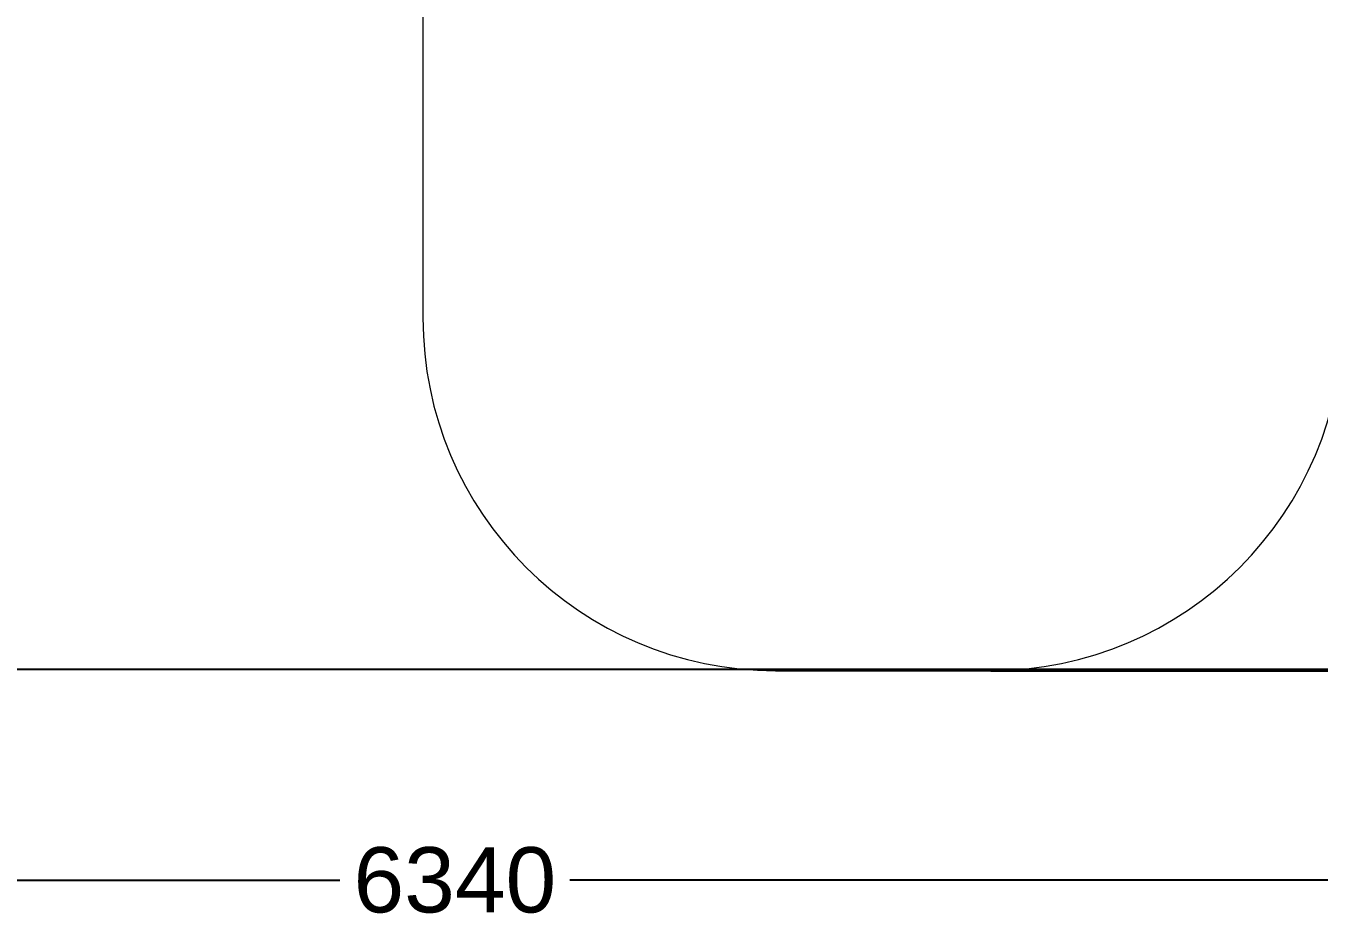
# Model space of a CAD drawing. Extents: x -4644 to 4111, y -3843 to 4581.
# Drawn here: x -1685 to 1982, y -3843 to -1300 of the extents above; entities that cross this region are included whole.
import ezdxf

# ---------------------------------------------------------------- set-up
doc = ezdxf.new("R2010")
doc.units = 0
doc.header["$LTSCALE"] = 5
doc.header["$PDMODE"] = 33
doc.header["$PDSIZE"] = 20
doc.layers.get('Defpoints').update_dxf_attribs({"linetype": 'CONTINUOUS'})
for name, color, linetype in [('Lg_area', 4, 'CONTINUOUS'), ('Lg_boundary', 5, 'CONTINUOUS'), ('Lg_dim', 7, 'CONTINUOUS')]:
    doc.layers.add(name, color=color, linetype=linetype)
doc.styles.add('LG1', font='arial.ttf', dxfattribs={"height": 185})
doc.styles.get("Standard").update_dxf_attribs({"font": 'SIMPLEX'})
doc.dimstyles.new('LG_DIM', dxfattribs={"dimtxt": 2.5, "dimasz": 2.5, "dimexe": 1.25, "dimexo": 0.625, "dimtad": 1, "dimdec": 4, "dimdsep": 46, "dimlunit": 6, "dimtxsty": 'STANDARD', "dimcen": 2.5, "dimadec": 0, "dimazin": 0, "dimtfac": 1, "dimtdec": 4, "dimtmove": 0, "dimatfit": 3, "dimfxl": 1, "dimtolj": 1, "dimtzin": 0, "dimarcsym": 0})

# ---------------------------------------------------------------- blocks, each defined once
blk = doc.blocks.new('*D4')
at = {"layer": 'Defpoints', "color": 0}
for p in [(1167, 3125.3), (1050.3, -3127.7), (3830.4, -3127.7)]:
    blk.add_point(p, dxfattribs=at)
at = {"layer": 'Lg_dim', "color": 0, "lineweight": -2}
for p, q in [((1168, 3125.3), (3880.4, 3125.3)), ((3830.4, 3005.3), (3830.4, 143.3)), ((3830.4, -3007.7), (3830.4, -145.6)), ((1051.3, -3127.7), (3880.4, -3127.7))]:
    blk.add_line(p, q, dxfattribs=at)
at = {"layer": 'Lg_dim', "color": 0}
for points in [[(3850.4, 3005.3), (3810.4, 3005.3), (3830.4, 3125.3)], [(3810.4, -3007.7), (3850.4, -3007.7), (3830.4, -3127.7)]]:
    blk.add_solid(points, dxfattribs=at)
at = {"layer": 'Lg_dim', "color": 4, "insert": (3830.4, -1.2), "char_height": 185, "attachment_point": 5, "style": 'LG1'}
blk.add_mtext('\\A1;6250', dxfattribs=at)
blk = doc.blocks.new('*D5')
at = {"layer": 'Defpoints', "color": 0}
for p in [(-3507, 787.6), (2836, 802.8), (-3507, -3721.8)]:
    blk.add_point(p, dxfattribs=at)
at = {"layer": 'Lg_dim', "color": 0, "lineweight": -2}
for p, q in [((-3507, 786.6), (-3507, -3771.8)), ((2836, 801.8), (2836, -3771.8)), ((-3387, -3721.8), (-794.7, -3721.8)), ((2716, -3721.8), (-142.5, -3721.8))]:
    blk.add_line(p, q, dxfattribs=at)
at = {"layer": 'Lg_dim', "color": 0}
for points in [[(-3387, -3701.8), (-3387, -3741.8), (-3507, -3721.8)], [(2716, -3741.8), (2716, -3701.8), (2836, -3721.8)]]:
    blk.add_solid(points, dxfattribs=at)
at = {"layer": 'Lg_dim', "color": 4, "insert": (-468.6, -3721.8), "char_height": 185, "attachment_point": 5, "style": 'LG1'}
blk.add_mtext('\\A1;6340', dxfattribs=at)

msp = doc.modelspace()

# ---------------------------------------------------------------- linework, layer by layer
at = {"layer": 'Lg_area', "linetype": 'Continuous', "lineweight": 0}
for p, q in [((-559.3, -1122.3), (-559.3, -2127.7)), ((440.7, -3127.7), (1050.3, -3127.7))]:
    msp.add_line(p, q, dxfattribs=at)
for centre, start, end in [((440.7, -2127.7), 180, 270), ((1050.3, -2127.7), 270, 0)]:
    msp.add_arc(centre, 1000, start, end, dxfattribs=at)
at = {"layer": 'Lg_boundary'}
msp.add_lwpolyline([(-3507, 3125.3), (3503, 3125.3), (3503, -3124.7), (-3507, -3124.7)], close=True, dxfattribs=at)

# ---------------------------------------------------------------- dimensions: what is measured, and where the dimension line sits
at = {"layer": 'Lg_dim'}
dim = msp.add_linear_dim(base=(3830.4, -3127.7), p1=(1167, 3125.3), p2=(1050.3, -3127.7), angle=90, dimstyle='LG_DIM', override={"dimtxt": 185, "dimasz": 120, "dimexe": 50, "dimexo": 1, "dimgap": 50, "dimtad": 0, "dimtih": 1, "dimtoh": 1, "dimdec": 0, "dimrnd": 10, "dimlunit": 2, "dimtxsty": 'LG1', "dimclrt": 4, "dimadec": 4, "dimtdec": 0}, dxfattribs=at)
dim.commit()
dim.dimension.update_dxf_attribs({"geometry": '*D4', "text_midpoint": (3830.4, -1.2)})
dim = msp.add_linear_dim(base=(-3507, -3721.8), p1=(2836, 802.8), p2=(-3507, 787.6), dimstyle='LG_DIM', override={"dimtxt": 185, "dimasz": 120, "dimexe": 50, "dimexo": 1, "dimgap": 50, "dimtad": 0, "dimtih": 1, "dimtoh": 1, "dimdec": 0, "dimrnd": 10, "dimlunit": 2, "dimtxsty": 'LG1', "dimclrt": 4, "dimadec": 4, "dimtdec": 0}, dxfattribs=at)
dim.commit()
dim.dimension.update_dxf_attribs({"geometry": '*D5', "text_midpoint": (-468.6, -3721.8), "dimtype": 160})

doc.saveas('drawing.dxf')
